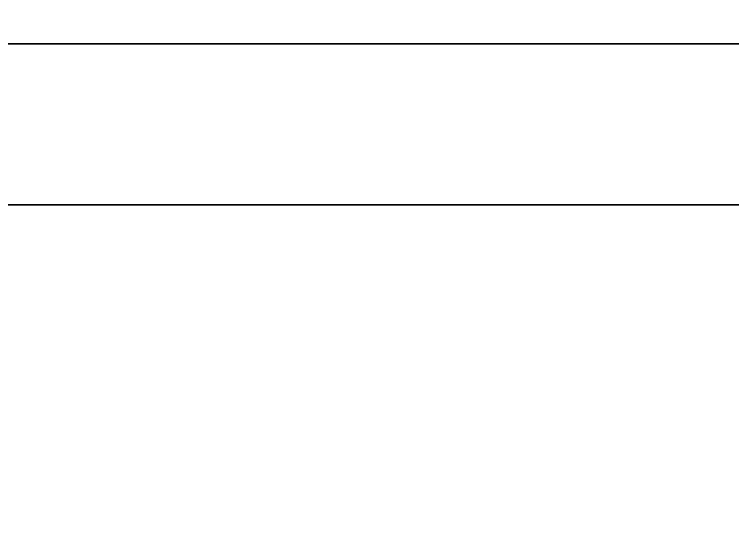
# Model space of a CAD drawing. Extents: x 0 to 4956, y -4930 to 0.
# Drawn here: x 273.9 to 354.3, y -3445 to -3386.7 of the extents above; entities that cross this region are included whole.
import ezdxf

# ---------------------------------------------------------------- set-up
doc = ezdxf.new("R2010")
doc.units = 0
for name, color, linetype in [('LAYER0', 7, 'CONTINUOUS'), ('LAYER143', 7, 'CONTINUOUS'), ('LAYER697', 9, 'CONTINUOUS')]:
    doc.layers.add(name, color=color, linetype=linetype)

msp = doc.modelspace()

# ---------------------------------------------------------------- linework, layer by layer
at = {"layer": 'LAYER0', "invisible_edges": 1}
for points in [[(4956, 0), (0, -4930), (0, 0), (4956, 0)], [(4956, -4930, 5), (0, 0, 5), (0, -4930, 5), (4956, -4930, 5)], [(0, 0, 5), (4956, -4930, 5), (4956, 0, 5), (0, 0, 5)], [(0, -4930), (4956, 0), (4956, -4930), (0, -4930)]]:
    msp.add_3dface(points, dxfattribs=at)
at = {"layer": 'LAYER143', "invisible_edges": 1}
for points in [[(120, -3390, 5), (670, -3372, 5), (670, -3390, 5), (120, -3390, 5)], [(670, -3372, 5), (120, -3390, 5), (120, -3372, 5), (670, -3372, 5)], [(120, -3372, 2545), (670, -3390, 2545), (670, -3372, 2545), (120, -3372, 2545)], [(670, -3390, 2545), (120, -3372, 2545), (120, -3390, 2545), (670, -3390, 2545)], [(670, -3390, 2545), (120, -3390, 5), (670, -3390, 5), (670, -3390, 2545)], [(120, -3390, 5), (670, -3390, 2545), (120, -3390, 2545), (120, -3390, 5)]]:
    msp.add_3dface(points, dxfattribs=at)
at = {"layer": 'LAYER697', "invisible_edges": 1}
for points in [[(100, -3390, 2650), (695, -3390, 5), (100, -3390, 5), (100, -3390, 2650)], [(695, -3390, 5), (100, -3390, 2650), (695, -3390, 2650), (695, -3390, 5)], [(100, -3408, 5), (695, -3390, 5), (695, -3408, 5), (100, -3408, 5)], [(695, -3390, 5), (100, -3408, 5), (100, -3390, 5), (695, -3390, 5)], [(100, -3390, 2650), (695, -3408, 2650), (695, -3390, 2650), (100, -3390, 2650)], [(695, -3408, 2650), (100, -3390, 2650), (100, -3408, 2650), (695, -3408, 2650)], [(695, -3408, 2650), (100, -3408, 5), (695, -3408, 5), (695, -3408, 2650)], [(100, -3408, 5), (695, -3408, 2650), (100, -3408, 2650), (100, -3408, 5)]]:
    msp.add_3dface(points, dxfattribs=at)

doc.saveas('drawing.dxf')
